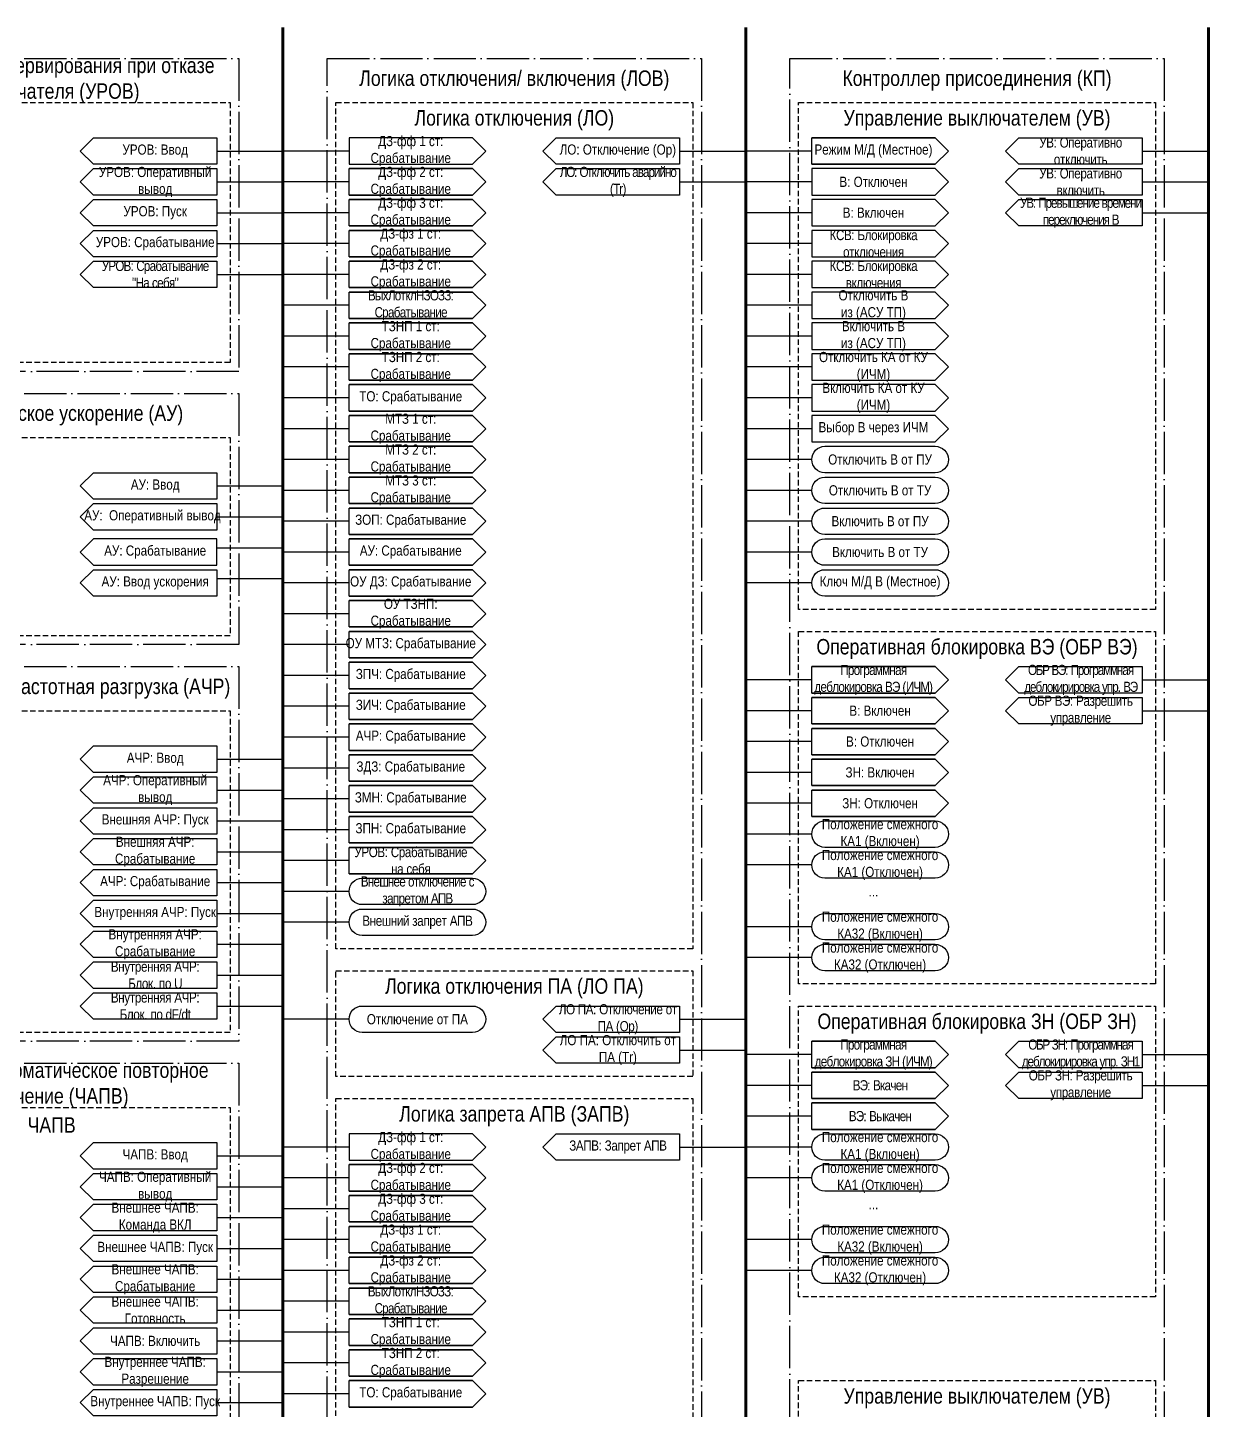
# Model space of a CAD drawing. Header units: millimetres. Extents: x -32357 to 1150, y -489 to 2440.
# Drawn here: x -31606.9 to -31339, y 470.5 to 784 of the extents above; entities that cross this region are included whole.
import ezdxf

# ---------------------------------------------------------------- set-up
doc = ezdxf.new("R2010")
doc.units = ezdxf.units.MM
doc.linetypes.add('ACAD_ISO04W100', pattern=[30, 24, -3, 0, -3])
doc.linetypes.add('штриховая2', pattern=[0.375, 0.25, -0.125])
doc.layers.add('TEXT', color=7, linetype='Continuous', lineweight=25)
doc.styles.add('2.5_Gost_RD', font='ARIALN.TTF', dxfattribs={"height": 2.5})
doc.styles.add('3.5_Gost_RD', font='ARIALN.TTF', dxfattribs={"height": 3.5})

msp = doc.modelspace()

# ---------------------------------------------------------------- linework, layer by layer
at = {"lineweight": 100, "ltscale": 100}
for p, q in [((-31549, 784), (-31549, 17)), ((-31444, 784), (-31444, 17)), ((-31339, 784), (-31339, 17))]:
    msp.add_line(p, q, dxfattribs=at)
at = {"ltscale": 100}
for p, q in [((-31564, 756), (-31549, 756)), ((-31534, 756), (-31549, 756)), ((-31459, 756), (-31444, 756)), ((-31429, 756), (-31444, 756)), ((-31354, 756), (-31339, 756)), ((-31564, 749), (-31549, 749)), ((-31534, 749), (-31549, 749)), ((-31459, 749), (-31444, 749)), ((-31429, 749), (-31444, 749)), ((-31354, 749), (-31339, 749)), ((-31564, 742), (-31549, 742)), ((-31534, 742), (-31549, 742)), ((-31429, 742), (-31444, 742)), ((-31354, 742), (-31339, 742)), ((-31564, 735), (-31549, 735)), ((-31534, 735), (-31549, 735)), ((-31429, 735), (-31444, 735)), ((-31564, 728), (-31549, 728)), ((-31534, 728), (-31549, 728)), ((-31429, 728), (-31444, 728)), ((-31534, 721), (-31549, 721)), ((-31429, 721), (-31444, 721)), ((-31534, 714), (-31549, 714)), ((-31429, 714), (-31444, 714)), ((-31534, 707), (-31549, 707)), ((-31429, 707), (-31444, 707)), ((-31534, 700), (-31549, 700)), ((-31429, 700), (-31444, 700)), ((-31534, 693), (-31549, 693)), ((-31429, 693), (-31444, 693)), ((-31534, 686), (-31549, 686)), ((-31429, 686), (-31444, 686)), ((-31564, 680), (-31549, 680)), ((-31534, 679), (-31549, 679)), ((-31429, 679), (-31444, 679)), ((-31564, 673), (-31549, 673)), ((-31534, 672), (-31549, 672)), ((-31429, 672), (-31444, 672)), ((-31564, 666), (-31549, 666)), ((-31534, 665), (-31549, 665)), ((-31429, 665), (-31444, 665)), ((-31564, 659), (-31549, 659)), ((-31534, 658), (-31549, 658)), ((-31429, 658), (-31444, 658)), ((-31534, 651), (-31549, 651)), ((-31534, 644), (-31549, 644)), ((-31534, 637), (-31549, 637)), ((-31429, 636), (-31444, 636)), ((-31354, 636), (-31339, 636)), ((-31534, 630), (-31549, 630)), ((-31429, 629), (-31444, 629)), ((-31354, 629), (-31339, 629)), ((-31534, 623), (-31549, 623)), ((-31429, 622), (-31444, 622)), ((-31564, 618), (-31549, 618)), ((-31534, 616), (-31549, 616)), ((-31429, 615), (-31444, 615)), ((-31564, 611), (-31549, 611)), ((-31534, 609), (-31549, 609)), ((-31429, 608), (-31444, 608)), ((-31564, 604), (-31549, 604)), ((-31534, 602), (-31549, 602)), ((-31429, 601), (-31444, 601)), ((-31564, 597), (-31549, 597)), ((-31534, 595), (-31549, 595)), ((-31429, 594), (-31444, 594)), ((-31564, 590), (-31549, 590)), ((-31534, 588), (-31549, 588)), ((-31564, 583), (-31549, 583)), ((-31534, 581), (-31549, 581)), ((-31429, 580), (-31444, 580)), ((-31564, 576), (-31549, 576)), ((-31429, 573), (-31444, 573)), ((-31564, 569), (-31549, 569)), ((-31564, 562), (-31549, 562)), ((-31534, 559), (-31549, 559)), ((-31459, 559), (-31444, 559)), ((-31459, 552), (-31444, 552)), ((-31429, 551), (-31444, 551)), ((-31354, 551), (-31339, 551)), ((-31429, 544), (-31444, 544)), ((-31354, 544), (-31339, 544)), ((-31429, 537), (-31444, 537)), ((-31534, 530), (-31549, 530)), ((-31459, 530), (-31444, 530)), ((-31429, 530), (-31444, 530)), ((-31564, 528), (-31549, 528)), ((-31564, 521), (-31549, 521)), ((-31534, 523), (-31549, 523)), ((-31429, 523), (-31444, 523)), ((-31534, 516), (-31549, 516)), ((-31564, 514), (-31549, 514)), ((-31534, 509), (-31549, 509)), ((-31429, 509), (-31444, 509)), ((-31564, 507), (-31549, 507)), ((-31534, 502), (-31549, 502)), ((-31429, 502), (-31444, 502)), ((-31564, 500), (-31549, 500)), ((-31564, 493), (-31549, 493)), ((-31534, 495), (-31549, 495)), ((-31564, 486), (-31549, 486)), ((-31534, 488), (-31549, 488)), ((-31534, 481), (-31549, 481)), ((-31564, 479), (-31549, 479)), ((-31534, 474), (-31549, 474)), ((-31564, 472), (-31549, 472))]:
    msp.add_line(p, q, dxfattribs=at)
at = {"color": 251, "linetype": 'ACAD_ISO04W100', "lineweight": 30, "ltscale": 0.4, "true_color": 0x58595b}
for points in [[(-31644, 777), (-31559, 777), (-31559, 706), (-31644, 706)], [(-31539, 777), (-31454, 777), (-31454, 311), (-31539, 311)], [(-31434, 777), (-31349, 777), (-31349, 20), (-31434, 20)], [(-31644, 701), (-31559, 701), (-31559, 644), (-31644, 644)], [(-31644, 639), (-31559, 639), (-31559, 554), (-31644, 554)], [(-31644, 549), (-31559, 549), (-31559, 281), (-31644, 281)]]:
    msp.add_lwpolyline(points, close=True, dxfattribs=at)
at = {"linetype": 'штриховая2', "ltscale": 5}
for points in [[(-31642, 767), (-31561, 767), (-31561, 708), (-31642, 708)], [(-31537, 767), (-31456, 767), (-31456, 575), (-31537, 575)], [(-31432, 767), (-31351, 767), (-31351, 652), (-31432, 652)], [(-31642, 691), (-31561, 691), (-31561, 646), (-31642, 646)], [(-31432, 647), (-31351, 647), (-31351, 567), (-31432, 567)], [(-31642, 629), (-31561, 629), (-31561, 556), (-31642, 556)], [(-31537, 570), (-31456, 570), (-31456, 546), (-31537, 546)], [(-31432, 562), (-31351, 562), (-31351, 496), (-31432, 496)], [(-31537, 541), (-31456, 541), (-31456, 349), (-31537, 349)], [(-31642, 539), (-31561, 539), (-31561, 452), (-31642, 452)], [(-31432, 477), (-31351, 477), (-31351, 362), (-31432, 362)]]:
    msp.add_lwpolyline(points, close=True, dxfattribs=at)
at = {"ltscale": 100}
for points in [[(-31592, 759), (-31564, 759), (-31564, 753), (-31592, 753), (-31595, 756)], [(-31592, 752), (-31564, 752), (-31564, 746), (-31592, 746), (-31595, 749)], [(-31592, 745), (-31564, 745), (-31564, 739), (-31592, 739), (-31595, 742)], [(-31592, 738), (-31564, 738), (-31564, 732), (-31592, 732), (-31595, 735)], [(-31592, 731), (-31564, 731), (-31564, 725), (-31592, 725), (-31595, 728)], [(-31595, 680), (-31592, 683), (-31564, 683), (-31564, 677), (-31592, 677)], [(-31592, 670), (-31595, 673), (-31592, 676), (-31564, 676), (-31564, 670)], [(-31592, 662), (-31564, 662), (-31564, 668), (-31592, 668), (-31595, 665)], [(-31595, 658), (-31592, 661), (-31564, 661), (-31564, 655), (-31592, 655)], [(-31595, 618), (-31592, 621), (-31564, 621), (-31564, 615), (-31592, 615)], [(-31592, 614), (-31564, 614), (-31564, 608), (-31592, 608), (-31595, 611)], [(-31592, 607), (-31564, 607), (-31564, 601), (-31592, 601), (-31595, 604)], [(-31592, 600), (-31564, 600), (-31564, 594), (-31592, 594), (-31595, 597)], [(-31592, 593), (-31564, 593), (-31564, 587), (-31592, 587), (-31595, 590)], [(-31592, 586), (-31564, 586), (-31564, 580), (-31592, 580), (-31595, 583)], [(-31564, 573), (-31592, 573), (-31595, 576), (-31592, 579), (-31564, 579)], [(-31592, 572), (-31564, 572), (-31564, 566), (-31592, 566), (-31595, 569)], [(-31564, 559), (-31592, 559), (-31595, 562), (-31592, 565), (-31564, 565)], [(-31564, 531), (-31564, 525), (-31592, 525), (-31595, 528), (-31592, 531)], [(-31564, 524), (-31564, 518), (-31592, 518), (-31595, 521), (-31592, 524)], [(-31564, 517), (-31564, 511), (-31592, 511), (-31595, 514), (-31592, 517)], [(-31592, 510), (-31564, 510), (-31564, 504), (-31592, 504), (-31595, 507)], [(-31592, 503), (-31564, 503), (-31564, 497), (-31592, 497), (-31595, 500)], [(-31592, 496), (-31564, 496), (-31564, 490), (-31592, 490), (-31595, 493)], [(-31592, 489), (-31564, 489), (-31564, 483), (-31592, 483), (-31595, 486)], [(-31592, 482), (-31564, 482), (-31564, 476), (-31592, 476), (-31595, 479)], [(-31592, 475), (-31564, 475), (-31564, 469), (-31592, 469), (-31595, 472)]]:
    msp.add_lwpolyline(points, close=True, dxfattribs=at)
for points in [[(-31490, 756), (-31487, 759), (-31459, 759), (-31459, 753), (-31487, 753), (-31490, 756)], [(-31385, 756), (-31382, 759), (-31354, 759), (-31354, 753), (-31382, 753), (-31385, 756)], [(-31490, 749), (-31487, 752), (-31459, 752), (-31459, 746), (-31487, 746), (-31490, 749)], [(-31385, 749), (-31382, 752), (-31354, 752), (-31354, 746), (-31382, 746), (-31385, 749)], [(-31385, 742), (-31382, 745), (-31354, 745), (-31354, 739), (-31382, 739), (-31385, 742)], [(-31385, 636), (-31382, 639), (-31354, 639), (-31354, 633), (-31382, 633), (-31385, 636)], [(-31385, 629), (-31382, 632), (-31354, 632), (-31354, 626), (-31382, 626), (-31385, 629)], [(-31490, 559), (-31487, 562), (-31459, 562), (-31459, 556), (-31487, 556), (-31490, 559)], [(-31490, 552), (-31487, 555), (-31459, 555), (-31459, 549), (-31487, 549), (-31490, 552)], [(-31385, 551), (-31382, 554), (-31354, 554), (-31354, 548), (-31382, 548), (-31385, 551)], [(-31385, 544), (-31382, 547), (-31354, 547), (-31354, 541), (-31382, 541), (-31385, 544)], [(-31490, 530), (-31487, 533), (-31459, 533), (-31459, 527), (-31487, 527), (-31490, 530)]]:
    msp.add_lwpolyline(points, dxfattribs=at)
for points in [[(-31426, 683, -1), (-31426, 689), (-31401, 689, -1), (-31401, 683)], [(-31426, 676, -1), (-31426, 682), (-31401, 682, -1), (-31401, 676)], [(-31426, 669, -1), (-31426, 675), (-31401, 675, -1), (-31401, 669)], [(-31426, 662, -1), (-31426, 668), (-31401, 668, -1), (-31401, 662)], [(-31426, 655, -1), (-31426, 661), (-31401, 661, -1), (-31401, 655)], [(-31426, 598, -1), (-31426, 604), (-31401, 604, -1), (-31401, 598)], [(-31426, 591, -1), (-31426, 597), (-31401, 597, -1), (-31401, 591)], [(-31531, 585, -1), (-31531, 591), (-31506, 591, -1), (-31506, 585)], [(-31531, 578, -1), (-31531, 584), (-31506, 584, -1), (-31506, 578)], [(-31426, 577, -1), (-31426, 583), (-31401, 583, -1), (-31401, 577)], [(-31426, 570, -1), (-31426, 576), (-31401, 576, -1), (-31401, 570)], [(-31531, 556, -1), (-31531, 562), (-31506, 562, -1), (-31506, 556)], [(-31426, 527, -1), (-31426, 533), (-31401, 533, -1), (-31401, 527)], [(-31426, 520, -1), (-31426, 526), (-31401, 526, -1), (-31401, 520)], [(-31426, 506, -1), (-31426, 512), (-31401, 512, -1), (-31401, 506)], [(-31426, 499, -1), (-31426, 505), (-31401, 505, -1), (-31401, 499)]]:
    msp.add_lwpolyline(points, format="xyb", close=True, dxfattribs=at)
at = {"layer": 'TEXT', "ltscale": 100}
for points in [[(-31534, 759), (-31534, 753), (-31506, 753), (-31503, 756), (-31506, 759)], [(-31429, 752), (-31429, 746), (-31401, 746), (-31398, 749), (-31401, 752)], [(-31429, 745), (-31429, 739), (-31401, 739), (-31398, 742), (-31401, 745)], [(-31429, 738), (-31429, 732), (-31401, 732), (-31398, 735), (-31401, 738)], [(-31429, 731), (-31429, 725), (-31401, 725), (-31398, 728), (-31401, 731)], [(-31429, 724), (-31429, 718), (-31401, 718), (-31398, 721), (-31401, 724)], [(-31429, 717), (-31429, 711), (-31401, 711), (-31398, 714), (-31401, 717)], [(-31429, 710), (-31429, 704), (-31401, 704), (-31398, 707), (-31401, 710)], [(-31429, 703), (-31429, 697), (-31401, 697), (-31398, 700), (-31401, 703)], [(-31429, 696), (-31429, 690), (-31401, 690), (-31398, 693), (-31401, 696)], [(-31534, 533), (-31534, 527), (-31506, 527), (-31503, 530), (-31506, 533)]]:
    msp.add_lwpolyline(points, close=True, dxfattribs=at)
for points in [[(-31429, 753), (-31401, 753), (-31398, 756), (-31401, 759), (-31429, 759), (-31401, 759), (-31398, 756), (-31401, 753), (-31429, 753), (-31429, 759)], [(-31534, 746), (-31506, 746), (-31503, 749), (-31506, 752), (-31534, 752), (-31506, 752), (-31503, 749), (-31506, 746), (-31534, 746), (-31534, 752)], [(-31534, 739), (-31506, 739), (-31503, 742), (-31506, 745), (-31534, 745), (-31506, 745), (-31503, 742), (-31506, 739), (-31534, 739), (-31534, 745)], [(-31534, 732), (-31506, 732), (-31503, 735), (-31506, 738), (-31534, 738), (-31506, 738), (-31503, 735), (-31506, 732), (-31534, 732), (-31534, 738)], [(-31534, 725), (-31506, 725), (-31503, 728), (-31506, 731), (-31534, 731), (-31506, 731), (-31503, 728), (-31506, 725), (-31534, 725), (-31534, 731)], [(-31534, 718), (-31506, 718), (-31503, 721), (-31506, 724), (-31534, 724), (-31506, 724), (-31503, 721), (-31506, 718), (-31534, 718), (-31534, 724)], [(-31534, 711), (-31506, 711), (-31503, 714), (-31506, 717), (-31534, 717), (-31506, 717), (-31503, 714), (-31506, 711), (-31534, 711), (-31534, 717)], [(-31534, 704), (-31506, 704), (-31503, 707), (-31506, 710), (-31534, 710), (-31506, 710), (-31503, 707), (-31506, 704), (-31534, 704), (-31534, 710)], [(-31534, 697), (-31506, 697), (-31503, 700), (-31506, 703), (-31534, 703), (-31506, 703), (-31503, 700), (-31506, 697), (-31534, 697), (-31534, 703)], [(-31534, 690), (-31506, 690), (-31503, 693), (-31506, 696), (-31534, 696), (-31506, 696), (-31503, 693), (-31506, 690), (-31534, 690), (-31534, 696)], [(-31534, 683), (-31506, 683), (-31503, 686), (-31506, 689), (-31534, 689), (-31506, 689), (-31503, 686), (-31506, 683), (-31534, 683), (-31534, 689)], [(-31534, 676), (-31506, 676), (-31503, 679), (-31506, 682), (-31534, 682), (-31506, 682), (-31503, 679), (-31506, 676), (-31534, 676), (-31534, 682)], [(-31534, 669), (-31506, 669), (-31503, 672), (-31506, 675), (-31534, 675), (-31506, 675), (-31503, 672), (-31506, 669), (-31534, 669), (-31534, 675)], [(-31534, 662), (-31506, 662), (-31503, 665), (-31506, 668), (-31534, 668), (-31506, 668), (-31503, 665), (-31506, 662), (-31534, 662), (-31534, 668)], [(-31534, 655), (-31506, 655), (-31503, 658), (-31506, 661), (-31534, 661), (-31506, 661), (-31503, 658), (-31506, 655), (-31534, 655), (-31534, 661)], [(-31534, 648), (-31506, 648), (-31503, 651), (-31506, 654), (-31534, 654), (-31506, 654), (-31503, 651), (-31506, 648), (-31534, 648), (-31534, 654)], [(-31534, 641), (-31506, 641), (-31503, 644), (-31506, 647), (-31534, 647), (-31506, 647), (-31503, 644), (-31506, 641), (-31534, 641), (-31534, 647)], [(-31534, 634), (-31506, 634), (-31503, 637), (-31506, 640), (-31534, 640), (-31506, 640), (-31503, 637), (-31506, 634), (-31534, 634), (-31534, 640)], [(-31429, 633), (-31401, 633), (-31398, 636), (-31401, 639), (-31429, 639), (-31401, 639), (-31398, 636), (-31401, 633), (-31429, 633), (-31429, 639)], [(-31534, 627), (-31506, 627), (-31503, 630), (-31506, 633), (-31534, 633), (-31506, 633), (-31503, 630), (-31506, 627), (-31534, 627), (-31534, 633)], [(-31429, 626), (-31401, 626), (-31398, 629), (-31401, 632), (-31429, 632), (-31401, 632), (-31398, 629), (-31401, 626), (-31429, 626), (-31429, 632)], [(-31534, 620), (-31506, 620), (-31503, 623), (-31506, 626), (-31534, 626), (-31506, 626), (-31503, 623), (-31506, 620), (-31534, 620), (-31534, 626)], [(-31429, 619), (-31401, 619), (-31398, 622), (-31401, 625), (-31429, 625), (-31401, 625), (-31398, 622), (-31401, 619), (-31429, 619), (-31429, 625)], [(-31534, 613), (-31506, 613), (-31503, 616), (-31506, 619), (-31534, 619), (-31506, 619), (-31503, 616), (-31506, 613), (-31534, 613), (-31534, 619)], [(-31429, 612), (-31401, 612), (-31398, 615), (-31401, 618), (-31429, 618), (-31401, 618), (-31398, 615), (-31401, 612), (-31429, 612), (-31429, 618)], [(-31534, 606), (-31506, 606), (-31503, 609), (-31506, 612), (-31534, 612), (-31506, 612), (-31503, 609), (-31506, 606), (-31534, 606), (-31534, 612)], [(-31429, 605), (-31401, 605), (-31398, 608), (-31401, 611), (-31429, 611), (-31401, 611), (-31398, 608), (-31401, 605), (-31429, 605), (-31429, 611)], [(-31534, 599), (-31506, 599), (-31503, 602), (-31506, 605), (-31534, 605), (-31506, 605), (-31503, 602), (-31506, 599), (-31534, 599), (-31534, 605)], [(-31534, 592), (-31506, 592), (-31503, 595), (-31506, 598), (-31534, 598), (-31506, 598), (-31503, 595), (-31506, 592), (-31534, 592), (-31534, 598)], [(-31429, 548), (-31401, 548), (-31398, 551), (-31401, 554), (-31429, 554), (-31401, 554), (-31398, 551), (-31401, 548), (-31429, 548), (-31429, 554)], [(-31429, 541), (-31401, 541), (-31398, 544), (-31401, 547), (-31429, 547), (-31401, 547), (-31398, 544), (-31401, 541), (-31429, 541), (-31429, 547)], [(-31429, 534), (-31401, 534), (-31398, 537), (-31401, 540), (-31429, 540), (-31401, 540), (-31398, 537), (-31401, 534), (-31429, 534), (-31429, 540)], [(-31534, 520), (-31506, 520), (-31503, 523), (-31506, 526), (-31534, 526), (-31506, 526), (-31503, 523), (-31506, 520), (-31534, 520), (-31534, 526)], [(-31534, 513), (-31506, 513), (-31503, 516), (-31506, 519), (-31534, 519), (-31506, 519), (-31503, 516), (-31506, 513), (-31534, 513), (-31534, 519)], [(-31534, 506), (-31506, 506), (-31503, 509), (-31506, 512), (-31534, 512), (-31506, 512), (-31503, 509), (-31506, 506), (-31534, 506), (-31534, 512)], [(-31534, 499), (-31506, 499), (-31503, 502), (-31506, 505), (-31534, 505), (-31506, 505), (-31503, 502), (-31506, 499), (-31534, 499), (-31534, 505)], [(-31534, 492), (-31506, 492), (-31503, 495), (-31506, 498), (-31534, 498), (-31506, 498), (-31503, 495), (-31506, 492), (-31534, 492), (-31534, 498)], [(-31534, 485), (-31506, 485), (-31503, 488), (-31506, 491), (-31534, 491), (-31506, 491), (-31503, 488), (-31506, 485), (-31534, 485), (-31534, 491)], [(-31534, 478), (-31506, 478), (-31503, 481), (-31506, 484), (-31534, 484), (-31506, 484), (-31503, 481), (-31506, 478), (-31534, 478), (-31534, 484)], [(-31534, 471), (-31506, 471), (-31503, 474), (-31506, 477), (-31534, 477), (-31506, 477), (-31503, 474), (-31506, 471), (-31534, 471), (-31534, 477)]]:
    msp.add_lwpolyline(points, dxfattribs=at)

# ---------------------------------------------------------------- texts
at = {"color": 30, "ltscale": 100, "char_height": 3.5, "attachment_point": 5, "style": '3.5_Gost_RD'}
for s, insert, width in [('Устройство резервирования при отказе выключателя (УРОВ)', (-31601.5, 772), 85), ('Логика отключения/ включения (ЛОВ)', (-31496.5, 772), 85), ('Контроллер присоединения (КП)', (-31391.5, 772), 85), ('Логика отключения (ЛО)', (-31496.5, 763), 81), ('Управление выключателем (УВ)', (-31391.5, 763), 81), ('\\pt108.5;Автоматическое ускорение (АУ)', (-31601.5, 696), 85), ('Оперативная блокировка ВЭ (ОБР ВЭ)', (-31391.5, 643), 81), ('Автоматическая частотная разгрузка (АЧР)', (-31601.5, 634), 85), ('Логика отключения ПА (ЛО ПА)', (-31496.5, 566), 81), ('Оперативная блокировка ЗН (ОБР ЗН)', (-31391.5, 558), 81), ('Частотное автоматическое повторное включение (ЧАПВ)', (-31601.5, 544), 85), ('Логика запрета АПВ (ЗАПВ)', (-31496.5, 537), 81), ('ЧАПВ', (-31601.5, 535), 81), ('Управление выключателем (УВ)', (-31391.5, 473), 81)]:
    msp.add_mtext(s, dxfattribs=dict(at, insert=insert, width=width))
at = {"ltscale": 100, "char_height": 2.3, "attachment_point": 5, "style": '2.5_Gost_RD'}
for s, insert, width in [('{\\T0.95;УВ: Оперативно отключить}', (-31368, 756), 28), ('УРОВ: Ввод', (-31578, 756), 28), ('ЛО: Отключение (Op)', (-31473, 756), 28), ('УРОВ: Оперативный вывод', (-31578, 749), 28), ('{\\T0.85;ЛО: Отключить аварийно (Tr)}', (-31473, 749), 28), ('{\\T0.95;УВ: Оперативно включить}', (-31368, 749), 28), ('{\\T0.85;УВ: Превышение времени переключения В}', (-31368, 742), 28), ('АУ: Ввод', (-31578, 680), 28), ('АУ:  Оперативный вывод', (-31578.61, 673), 29.22), ('АУ: Срабатывание', (-31578, 665), 28), ('АУ: Ввод ускорения', (-31578, 658), 28), ('{\\T0.85;ОБР ВЭ: Программная деблокирировка упр. ВЭ}', (-31368, 636), 28), ('{\\T0.95;ОБР ВЭ: Разрешить управление}', (-31368, 629), 28), ('АЧР: Ввод', (-31578, 618), 28), ('АЧР: Оперативный вывод', (-31578, 611), 28), ('{\\T0.9;Внешнее отключение с запретом АПВ}', (-31518.5, 588), 31), ('{\\T0.95;Внешний запрет АПВ}', (-31518.5, 581), 31), ('{\\T0.95;ЛО ПА: Отключение от ПА (Op)}', (-31473, 559), 28), ('ЛО ПА: Отключить от ПА (Tr)', (-31473, 552), 28), ('{\\T0.85;ОБР ЗН: Программная деблокирировка упр. ЗН1}', (-31368, 551), 28), ('{\\T0.95;ОБР ЗН: Разрешить управление}', (-31368, 544), 28), ('{\\T0.95;ЗАПВ: Запрет АПВ}', (-31473, 530), 28), ('ЧАПВ: Ввод', (-31578, 528), 28), ('ЧАПВ: Оперативный вывод', (-31578, 521), 28), ('Внешнее ЧАПВ: Команда ВКЛ', (-31578, 514), 28), ('Внешнее ЧАПВ: Пуск', (-31578, 507), 28), ('Внешнее ЧАПВ: Срабатывание', (-31578, 500), 28), ('Внешнее ЧАПВ: Готовность', (-31578, 493), 28)]:
    msp.add_mtext(s, dxfattribs=dict(at, insert=insert, width=width))
at = {"color": 0, "ltscale": 100, "char_height": 2.3, "width": 28, "attachment_point": 5, "style": '2.5_Gost_RD'}
for s, insert in [('{\\C256;УРОВ: Пуск}', (-31578, 742)), ('{\\C256;УРОВ: Срабатывание}', (-31578, 735)), ('{\\T0.9;\\C256;УРОВ: Срабатывание "На себя"}', (-31578, 728)), ('{\\C256;Внешняя АЧР: Пуск}', (-31578, 604)), ('{\\C256;Внешняя АЧР: Срабатывание}', (-31578, 597)), ('{\\C256;АЧР: Срабатывание}', (-31578, 590)), ('{\\C256;Внутренняя АЧР: Пуск}', (-31578, 583)), ('{\\C256;Внутренняя АЧР: Срабатывание}', (-31578, 576)), ('{\\T0.95;\\C256;Внутренняя АЧР: \\PБлок. по U}', (-31578, 569)), ('{\\T0.95;\\C256;Внутренняя АЧР: \\PБлок. по dF/dt}', (-31578, 562)), ('{\\C256;ЧАПВ: Включить}', (-31578, 486)), ('{\\C256;Внутренн\\T0.95;ее\\T1; ЧАПВ: Разрешение}', (-31578, 479)), ('{\\C256;Внутренн\\T0.95;ее\\T1; ЧАПВ: Пуск}', (-31578, 472))]:
    msp.add_mtext(s, dxfattribs=dict(at, insert=insert))
at = {"layer": 'TEXT', "ltscale": 100, "char_height": 2.3, "attachment_point": 5, "style": '2.5_Gost_RD'}
for s, insert, width in [('ДЗ-фф 1 ст: Срабатывание', (-31520, 756), 28), ('В: Отключен', (-31415, 749), 28), ('В: Включен', (-31415, 742), 28), ('{\\T0.95;КСВ: Блокировка отключения}', (-31415, 735), 28), ('{\\T0.95;КСВ: Блокировка включения}', (-31415, 728), 28), ('Отключить В \\Pиз (АСУ ТП)', (-31415, 721), 28), ('Включить В \\Pиз (АСУ ТП)', (-31415, 714), 28), ('Отключить КА от КУ (ИЧМ)', (-31415, 707), 28), ('Включить КА от КУ (ИЧМ)', (-31415, 700), 28), ('Выбор В через ИЧМ', (-31415, 693), 28), ('Отключить В от ПУ', (-31413.5, 686), 31), ('Отключить В от ТУ', (-31413.5, 679), 31), ('Включить В от ПУ', (-31413.5, 672), 31), ('Включить В от ТУ', (-31413.5, 665), 31), ('Ключ М/Д В (Местное)', (-31413.5, 658), 31), ('В: Включен', (-31413.5, 629), 31), ('В: Отключен', (-31413.5, 622), 31), ('ЗН: Включен', (-31413.5, 615), 31), ('ЗН: Отключен', (-31413.5, 608), 31), ('Положение смежного КА1 (Включен)', (-31413.5, 601), 31), ('Положение смежного КА1 (Отключен)', (-31413.5, 594), 31), ('...', (-31415, 588), 28), ('Положение смежного КА32 (Включен)', (-31413.5, 580), 31), ('Положение смежного КА32 (Отключен)', (-31413.5, 573), 31), ('Отключение от ПА', (-31518.5, 559), 31), ('{\\T0.9;ВЭ: Вкачен}', (-31413.5, 544), 31), ('{\\T0.9;ВЭ: Выкачен}', (-31413.5, 537), 31), ('ДЗ-фф 1 ст: Срабатывание', (-31520, 530), 28), ('Положение смежного КА1 (Включен)', (-31413.5, 530), 31), ('Положение смежного КА1 (Отключен)', (-31413.5, 523), 31), ('...', (-31415, 517), 28), ('Положение смежного КА32 (Включен)', (-31413.5, 509), 31), ('Положение смежного КА32 (Отключен)', (-31413.5, 502), 31)]:
    msp.add_mtext(s, dxfattribs=dict(at, insert=insert, width=width))
at = {"layer": 'TEXT', "color": 0, "ltscale": 100, "char_height": 2.3, "width": 28, "attachment_point": 5, "style": '2.5_Gost_RD'}
for s, insert in [('{\\C256;Режим М/Д (Местное)}', (-31415, 756)), ('{\\C256;ДЗ-фф 2 ст: Срабатывание}', (-31520, 749)), ('{\\C256;ДЗ-фф 3 ст: Срабатывание}', (-31520, 742)), ('{\\C256;ДЗ-фз 1 ст: Срабатывание}', (-31520, 735)), ('{\\C256;ДЗ-фз 2 ст: Срабатывание}', (-31520, 728)), ('{\\T0.9;\\C256;ВыхЛотклНЗОЗЗ\\A1;: Срабатывание}', (-31520, 721)), ('\\A1;{\\C256;ТЗНП 1 ст: \\A0;Срабатывание}', (-31520, 714)), ('\\A1;{\\C256;ТЗНП 2 ст: \\A0;Срабатывание}', (-31520, 707)), ('{\\C256;ТО: Срабатывание}', (-31520, 700)), ('\\A1;{\\C256;МТЗ 1 ст: Срабатывание}', (-31520, 693)), ('\\A1;{\\C256;МТЗ 2 ст: Срабатывание}', (-31520, 686)), ('\\A1;{\\C256;МТЗ 3 ст: Срабатывание}', (-31520, 679)), ('{\\C256;ЗОП: Срабатывание}', (-31520, 672)), ('{\\C256;АУ: Срабатывание}', (-31520, 665)), ('{\\C256;ОУ ДЗ: Срабатывание }', (-31520, 658)), ('{\\C256;ОУ ТЗНП: Срабатывание }', (-31520, 651)), ('{\\C256;ОУ МТЗ: Срабатывание }', (-31520, 644)), ('{\\C256;ЗПЧ: Срабатывание }', (-31520, 637)), ('{\\T0.9;\\C256;Программная деблокировка ВЭ (ИЧМ)}', (-31415, 636)), ('{\\C256;ЗИЧ: Срабатывание }', (-31520, 630)), ('{\\C256;АЧР: Срабатывание}', (-31520, 623)), ('{\\C256;ЗДЗ: Срабатывание }', (-31520, 616)), ('{\\C256;ЗМН: Срабатывание}', (-31520, 609)), ('{\\C256;ЗПН: Срабатывание}', (-31520, 602)), ('{\\T0.95;\\C256;УРОВ: Срабатывание на себя}', (-31520, 595)), ('{\\T0.9;\\C256;Программная деблокировка ЗН (ИЧМ)}', (-31415, 551)), ('{\\C256;ДЗ-фф 2 ст: Срабатывание}', (-31520, 523)), ('{\\C256;ДЗ-фф 3 ст: Срабатывание}', (-31520, 516)), ('{\\C256;ДЗ-фз 1 ст: Срабатывание}', (-31520, 509)), ('{\\C256;ДЗ-фз 2 ст: Срабатывание}', (-31520, 502)), ('{\\T0.9;\\C256;ВыхЛотклНЗОЗЗ\\A1;\\T1;:\\T0.9; Срабатывание}', (-31520, 495)), ('\\A1;{\\C256;ТЗНП 1 ст: \\A0;Срабатывание}', (-31520, 488)), ('\\A1;{\\C256;ТЗНП 2 ст: \\A0;Срабатывание}', (-31520, 481)), ('{\\C256;ТО: Срабатывание}', (-31520, 474))]:
    msp.add_mtext(s, dxfattribs=dict(at, insert=insert))

doc.saveas('drawing.dxf')
